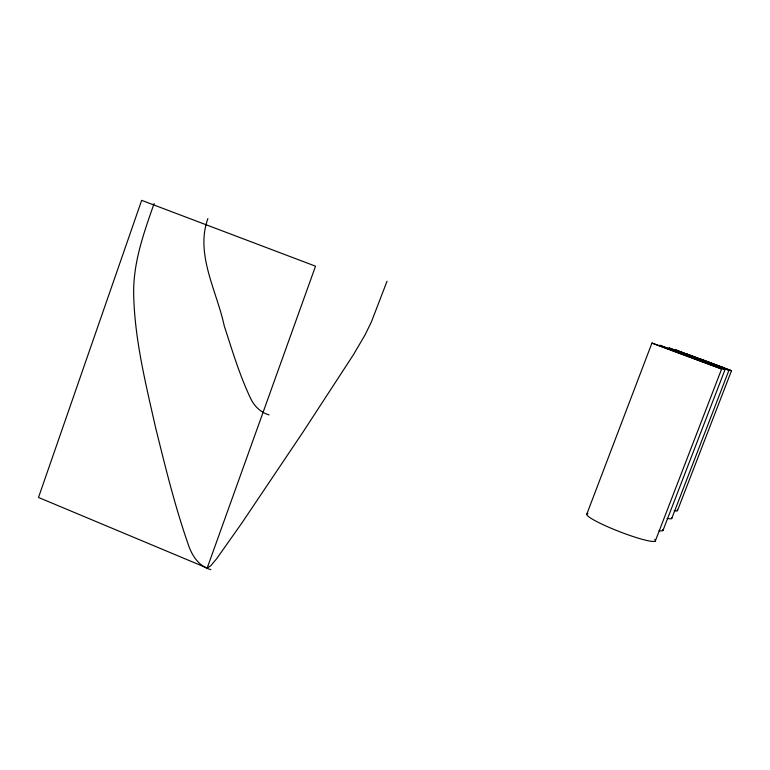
<?xml version="1.0" encoding="UTF-8"?>
<svg xmlns="http://www.w3.org/2000/svg" width="770" height="770" viewBox="0 0 770 770"><rect width="100%" height="100%" fill="white"/><g stroke="black" fill="none" stroke-linecap="round" stroke-linejoin="round"><path stroke-width="1.16" d="M154.115 203.492C143.846 232.713 133.104 262.686 133.672 294.111C134.586 339.387 145.722 383.653 155.588 427.619C165.252 466.543 174.742 505.63 187.938 543.543C191.528 554.968 198.544 566.335 210.797 569.646M207.9 218.565C194.954 254.052 216.996 291.397 224.205 325.777C232.078 349.898 239.316 374.403 250.154 397.416C253.715 405.597 260.308 412.402 269.028 414.895M207.169 568.068L315.536 266.189L141.67 200.354L38.5 497.459L207.169 568.068L210.662 565.844L216.562 558.847L241.77 523.157L303.014 432.057L353.497 354.614L365.038 334.931L371.371 321.966L387.002 281.31M586.779 514.196L651.94 343.064L718.988 367.954L721.615 369.022L655.347 540.925M662.97 530.501L725.032 369.61L689.516 356.154M671.729 518.508L728.949 370.274L723.531 368.147M677.446 510.683L731.5 370.707L696.099 357.848M721.625 369.042L651.94 343.064M725.032 369.61L659.803 345.297L688.178 356.087M728.949 370.274L674.751 349.551L699.651 358.993M731.5 370.707L685.791 353.536M684.135 353.411L668.851 347.876L695.137 357.848M700.402 358.945L723.819 367.723M671.479 517.661A31.791 3.292 21.1 0 1 667.08 518.403M677.186 509.913A30.03 2.936 21.1 0 1 674.125 510.712M662.739 529.519A34.477 3.879 21.1 0 1 659.033 530.703M654.721 539.337A36.806 4.427 21.2 0 1 620.071 531.868A36.806 4.427 21.2 0 1 587.943 513.638"/></g></svg>
